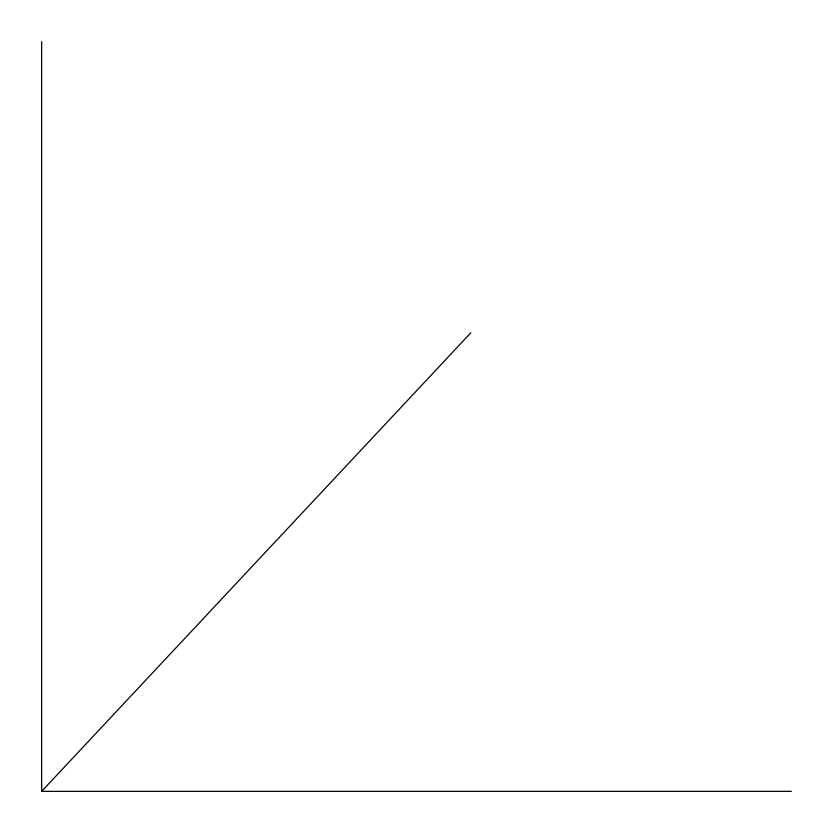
<?xml version="1.0" encoding="UTF-8"?>
<svg xmlns="http://www.w3.org/2000/svg" width="833" height="833" viewBox="0 0 833 833"><rect width="100%" height="100%" fill="white"/><g stroke="black" fill="none" stroke-linecap="round" stroke-linejoin="round"><path stroke-width="1.25" d="M791.35 791.35L41.65 791.35L470.853 332.752M41.65 41.65L41.65 791.35"/></g></svg>
